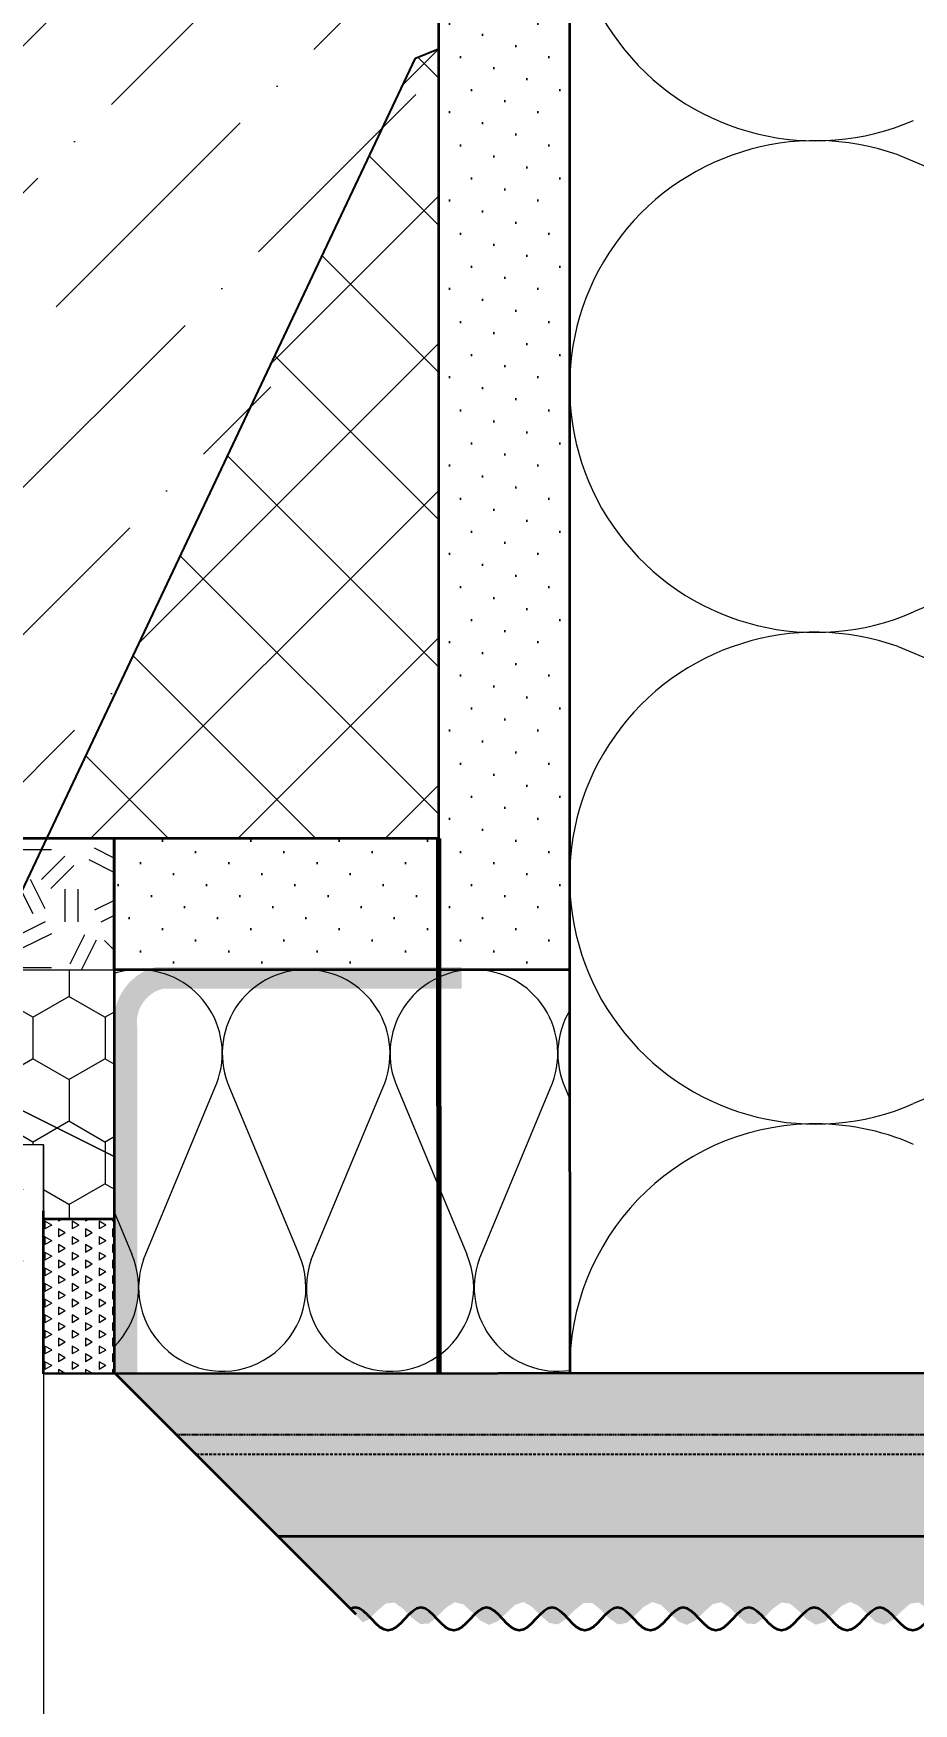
# Model space of a CAD drawing. Header units: millimetres. Extents: x -136099598 to 11807193, y 0 to 779331.
# Drawn here: x 730851 to 732404, y 209261 to 212207 of the extents above; entities that cross this region are included whole.
import ezdxf
from ezdxf import colors
from ezdxf.entities.mleader import LeaderData, LeaderLine
from ezdxf.math import Vec2, Vec3

# ---------------------------------------------------------------- set-up
doc = ezdxf.new("R2010")
doc.units = ezdxf.units.MM
doc.header["$MEASUREMENT"] = 0
doc.linetypes.add('DASHED', pattern=[19.049999999999997, 12.7, -6.35])
doc.layers.get('0').update_dxf_attribs({"color": 250, "lineweight": 9})
doc.layers.get('Defpoints').update_dxf_attribs({"color": 8})
for name, color, linetype in [('!!_для разрезов', 7, 'Continuous'), ('_Пунктир', 6, 'DASHED'), ('Тонкая', 7, 'Continuous')]:
    doc.layers.add(name, color=color, linetype=linetype)
for name, color, linetype, lineweight in [('_Линии для надписей', 5, 'Continuous', 9), ('_Штриховки', 250, 'Continuous', 13), ('_Штриховки_точка', 5, 'Continuous', 30), ('АР_Отметки', 250, 'Continuous', 15), ('Рисунок', 6, 'Continuous', 35)]:
    doc.layers.add(name, color=color, linetype=linetype, lineweight=lineweight)
doc.styles.add('ISOCPEUR', font='isocpeur.ttf', dxfattribs={"width": 0.7})

# ---------------------------------------------------------------- blocks, each defined once
blk = doc.blocks.new('_DotSmall')
at = {"color": 0, "linetype": 'ByBlock', "const_width": 0.5}
blk.add_lwpolyline([(-0.0625, 0, 1), (0.0625, 0, 1)], format="xyb", close=True, dxfattribs=at)
blk = doc.blocks.new('утеплитель')
at = {"layer": '_Штриховки'}
for p, q in [((-25.97458900007587, 14.5620322346191), (-10.60166635225869, 8.162384554609844)), ((-10.58586496633802, 6.838497686065239), (-25.50526861798312, 0.6238394471720312))]:
    blk.add_line(p, q, dxfattribs=at)
for centre, radius, start, end in [((-28.49999999999955, 7.500000000094474), 7.5, 70.32274650999634, 293.5342702555363), ((-7.521493449437685, 15.02430771533432), 7.52153272777299, 245.825691724005, 359.8148340281726), ((-7.499999495507836, 0.002750887365209564), 7.5, 359.9789847687933, 114.2958742601428)]:
    blk.add_arc(centre, radius, start, end, dxfattribs=at)

msp = doc.modelspace()

# ---------------------------------------------------------------- hatches: boundary and pattern name
at = {"layer": '!!_для разрезов', "linetype": 'Continuous', "lineweight": 18}
h = msp.add_hatch(dxfattribs=at)
h.set_pattern_fill('ANSI37', color=251, scale=57.8331701696391)
h.set_pattern_definition([(44.99999999999999, (-102546.4897565894, 132692.1246603124), (-129.8391701041838, 129.8391701041838), []), (135, (-102546.4897565894, 132692.1246603124), (-129.8391701041839, -129.8391701041838), [])])
h.paths.add_polyline_path([(730874.7846958019, 210786.7098110981), (731525.3359284062, 212163.1392611357), (731565.8191475249, 212179.3325487831), (731565.8191475249, 210786.7098110981)])
at = {"ltscale": 100}
h = msp.add_hatch(dxfattribs=at)
h.set_pattern_fill('HONEY', color=256, scale=23.13326806785564, angle=270, style=0)
h.set_pattern_definition([(270, (3836507.613060115, 2311564.631555776), (-63.60792787741789, -110.1721891731625), [73.44812611544162, -146.8962522308832]), (150, (3836507.613060115, 2311564.631555776), (-63.6079506757947, 110.1721760105135), [73.44812611544165, -146.8962522308833]), (210, (3836507.613060115, 2311564.631555776), (-127.2158785532126, -1.31626489917398e-05), [-146.8962522308833, 73.44812611544164])])
h.paths.add_polyline_path([(730993.8277942856, 210555.3771304197), (730993.8277942856, 210225.6124372593), (730726.2965923052, 210359.5147331657, 0.5576704513889396), (730716.5511728103, 210375.290360334, 1.793173723821583), (730726.2965923052, 210359.5147331654), (730993.8277942856, 210225.612437259), (730993.8277942856, 210115.4251504061), (730869.2553755345, 210115.4251504061), (730869.2553755345, 210246.2396238372), (730734.9569884285, 210246.2396238372), (730734.9569884285, 210209.4925070284), (730833.5832321022, 210209.4925070284), (730833.5832321001, 210038.6688990819), (730563.632209132, 210038.6688990822), (730563.632209134, 210209.4925070289), (730632.7235185165, 210209.4925070284), (730632.7235185165, 210246.2396238383), (730459.9152212616, 210246.2396238378), (730459.9152212616, 210209.4925070289), (730531.1548616332, 210209.4925070289), (730531.1548616332, 210038.6688990822), (730516.2091261519, 210038.6688990819), (730294.1367061974, 210207.4454411574), (730294.1367061974, 210555.3771304194)])
msp.add_hatch(color=256).paths.add_polyline_path([(731034.7998496438, 210451.839055122), (731034.7998496438, 209842.4170611449), (730994.4383121037, 209842.4170611449), (730994.4383121037, 210110.8500996712), (730994.4383120993, 210454.142454803, -0.3762167090353287), (731068.0700482294, 210560.3683381369), (731607.1053749677, 210560.3683381369), (731607.1053749677, 210521.6684349286), (731079.6038331224, 210521.6684349286, 0.3911648548225131)])
at = {"layer": '_Штриховки'}
h = msp.add_hatch(dxfattribs=at)
h.set_pattern_fill('ANSI36', color=256, scale=57.8331701696391, angle=90, style=0)
h.set_pattern_definition([(225, (742544.4551627224, 312966.1401426559), (-357.0577177865056, -97.37937757813788), [459.0507882215102, -91.81015764430201, 0, -91.81015764430201])])
h.paths.add_polyline_path([(727886.3988712018, 211088.8508101828), (727886.3988712018, 212696.8081285732), (728178.8145040638, 212696.8081285732), (727593.9832383356, 212929.9405601445), (727886.3988712018, 212929.9405601445), (727886.3988712018, 217350.8267686598), (727043.6597176851, 217350.8267686598), (727043.6597176808, 211212.4501980652)])
h.paths.add_polyline_path([(728245.0312343133, 212696.8081285732), (728245.0312343133, 211036.2523989542), (729946.4903827752, 210786.7098110981), (730874.7846958019, 210786.7098110981), (731565.8191475249, 212179.3325487831), (731565.8191475355, 213399.4891977951), (730032.7915546445, 213399.4891977951), (729946.042152584, 213486.2385998796), (730032.7915546637, 213572.9880019641), (731565.8191475355, 213572.9880019641), (731565.8191475355, 219166.4270603726), (728245.0312343133, 219166.4270603726), (728245.0312343133, 212929.9405601445), (727952.6156014471, 212929.9405601445), (728537.4468671753, 212696.8081285732)])
h = msp.add_hatch(dxfattribs=at)
h.set_pattern_fill('GEOL2', color=256, scale=231.3326806785564, angle=90, style=0, pattern_type=2)
h.set_pattern_definition([(270, (695535.6955830411, 231285.9768209445), (-231.3326806785564, -231.3326806785563), [57.83317016963908, -173.4995105089172]), (270, (695512.5623149909, 231285.9768209445), (-231.3326806785564, -231.3326806785563), [57.83317016963908, -173.4995105089172]), (180, (695489.4290469046, 231147.1772125373), (-231.3326806785564, 231.3326806785563), [57.8331701696391, -173.4995105089173]), (180, (695489.4290469046, 231124.0439444685), (-231.3326806785564, 231.3326806785563), [57.8331701696391, -173.4995105089173]), (225, (695512.5623149909, 231112.4773104355), (-231.3326806829574, -1.151851331320359e-14), [57.83317016963906, -269.3206441797905]), (225, (695528.7556026382, 231096.2840227881), (-231.3326806829574, -1.151851331320359e-14), [57.83317016963906, -269.3206441797905]), (135, (695408.4626086673, 231170.3104806053), (-1.15185133132036e-14, 231.3326806829573), [57.83317016963908, -269.3206441797906]), (135, (695392.26932102, 231154.1171929578), (-1.15185133132036e-14, 231.3326806829573), [57.83317016963908, -269.3206441797906]), (243.4349488, (695408.4626086673, 231112.4773104355), (-9.254800312412962e-08, -231.3326806785781), [57.83317016963887, -459.4424291292455]), (243.4349488, (695429.2825499456, 231103.2240032073), (-9.254800312412962e-08, -231.3326806785781), [57.83317016963887, -459.4424291292455]), (243.4349488, (695315.9295363966, 231205.0103827071), (-9.254800312412962e-08, -231.3326806785781), [57.83317016963887, -459.4424291292455]), (243.4349488, (695336.749477675, 231195.7570754799), (-9.254800312412962e-08, -231.3326806785781), [57.83317016963887, -459.4424291292455]), (206.56505118, (695477.862412871, 231228.143650775), (-231.3326806785781, -1.179764019254149e-08), [57.83317016963896, -459.4424291292463]), (206.56505118, (695489.4290469046, 231207.3237095138), (-231.3326806785781, -1.179764019254149e-08), [57.83317016963896, -459.4424291292463]), (206.56505118, (695396.8959746509, 231253.5902456496), (-231.3326806785781, -1.179764019254149e-08), [57.83317016963896, -459.4424291292463]), (206.56505118, (695385.3293406173, 231274.4101869107), (-231.3326806785781, -1.179764019254149e-08), [57.83317016963896, -459.4424291292463]), (153.4349488, (695376.0760333725, 231080.0907351407), (-231.3326806785781, 9.254808017339008e-08), [57.83317016963905, -459.4424291292471]), (153.4349488, (695385.3293406173, 231100.9106764017), (-231.3326806785781, 9.254808017339008e-08), [57.83317016963905, -459.4424291292471]), (116.56505118, (695477.862412871, 231251.2769188427), (-1.179771724180202e-08, 231.332680678578), [57.83317016963908, -459.4424291292472]), (116.56505118, (695457.0424716288, 231242.0236116156), (-1.179771724180202e-08, 231.332680678578), [57.83317016963908, -459.4424291292472])])
h.paths.add_polyline_path([(729607.9776393811, 210786.7098110981), (729607.9776393811, 210555.3771155882), (730993.8277942835, 210555.3771155882), (730993.8277942835, 210786.7098110981)])
h = msp.add_hatch(dxfattribs=at)
h.set_pattern_fill('TRIANG', color=256, scale=2.891658508481955, angle=90, style=0)
h.set_pattern_definition([(209.9999999999997, (785745.5745006221, 327603.4670685053), (-23.85297580382881, 13.77151871065195), [13.7715236466453, -13.7715236466453]), (150, (785745.5745006221, 327603.4670685053), (-2.849797099471591e-06, 27.54304235729726), [13.7715236466453, -13.7715236466453]), (270, (785733.6479996914, 327610.3528303299), (-23.85297295403171, -13.7715236466453), [13.7715236466453, -13.7715236466453])])
h.paths.add_polyline_path([(730869.2553755345, 210090.4567845211), (730869.2553755345, 210115.4251504056), (730993.8277942813, 210115.4251504061), (730993.8277942835, 209844.9693165694), (730869.2553755303, 209842.3151739892)])
at = {"layer": '_Штриховки_точка'}
h = msp.add_hatch(dxfattribs=at)
h.set_pattern_fill('DOTS', color=0, scale=34.69990210178349, angle=44.99999999999999, style=0)
h.set_pattern_definition([(44.99999999999999, (630005.5004751488, 168399.0225706403), (-19.47587551562758, 58.42762654688272), [0, -55.08609458658125])])
h.paths.add_polyline_path([(731282.9551541611, 209555.8419566969), (730993.8662852624, 209844.9308255938), (733879.1459543209, 209844.9693165694), (733879.1459543209, 213229.3779830485), (733844.4153445531, 213250.7976248688), (733873.8964229218, 213438.4942290889), (733879.1459543209, 213831.0764443961), (733879.1459543209, 214039.5389447614), (733874.8529833409, 214199.6772650421), (733868.5608997705, 214310.4842323244), (733861.4165960845, 214401.8284046805), (733844.364117509, 214582.1867663494), (733827.9594412111, 214601.3434620273), (733879.1459543209, 214601.3434620273), (733879.1459517715, 219166.4270603726), (734168.3118051687, 219166.4270603726), (734168.3118051687, 209555.8034657213)])
h = msp.add_hatch(dxfattribs=at)
h.set_pattern_fill('AR-CONC', color=0, scale=0.8674975525445864, angle=2.571095121417787e-44, style=0)
h.set_pattern_definition([(49.99999999999999, (630005.5004751488, 168399.0225706403), (158.0447544651791, -13.82711769479722), [16.52582837597437, -181.784112135718]), (355, (630005.5004751488, 168399.0225706403), (-30.57306527864589, 165.7411700976762), [13.2206627007795, -145.4272897085745]), (100.451, (630018.6708229937, 168397.8703170154), (127.4722605599985, 151.9132980938176), [14.04478537569685, -154.4926391326653]), (46.1842, (630005.5004751488, 168443.0914463103), (235.1604045200566, -36.47161658491769), [24.78874256396149, -272.6761682035765]), (96.63559999999987, (630025.0971581251, 168440.0521686343), (205.9475923631819, 214.6410641716014), [21.06717806354514, -231.7389586989965]), (351.1840000000001, (630005.5004751488, 168443.0914463103), (205.9479145064, 214.6406841821242), [19.83099405116925, -218.1409345628617]), (21, (630027.5349129968, 168432.0742273916), (131.5255371865366, -88.71508702299452), [16.52582837597437, -181.784112135718]), (326.0000000000001, (630027.5349129968, 168432.0742273916), (53.61310833387499, 159.7826098192771), [13.22066270077949, -145.4272897085743]), (71.4514, (630038.4953108137, 168424.6813264998), (185.1382834157373, 71.0678785661382), [14.04478537569685, -154.4926391326654]), (37.49999999999998, (630005.5004751488, 168399.0225706403), (2.67935576066965, 73.35128927777265), [0, -143.6645346818038, 0, -147.6307334920377, 0, -145.9781506544403]), (7.499999999999998, (630005.5004751488, 168399.0225706403), (57.96589368954551, 86.9064034672285), [0, -84.17155252829598, 0, -140.3593690066087, 0, -55.63695553244696]), (327.5, (629956.3636787782, 168399.0225706403), (117.6245094553248, -4.969671392798725), [0, -55.08609458658126, 0, -171.8686151101334, 0, -228.0564315884464]), (317.5, (629934.3292409471, 168399.0225706403), (128.5017023128038, 22.05741874121328), [0, -71.61192296255564, 0, -114.1383879833963, 0, -161.9531180845489])])
h.paths.add_polyline_path([(731282.9936451378, 209555.8034657213), (734168.3118051687, 209555.8034657213), (734168.3118051687, 219166.4270603726), (734278.6541479682, 219163.5534320596), (734304.9550512361, 214984.8219381329), (734295.4233613352, 214958.7860611503), (734317.9286002341, 214932.7501841668), (734334.5404728375, 214906.7143071831), (734316.7205182654, 214880.6784301996), (734294.9856764236, 214854.642553217), (734306.0662426238, 214828.6066762332), (734330.7537369477, 214802.5707992508), (734327.7191654727, 214776.5349222671), (734302.2494997287, 214750.4990452836), (734296.8919068202, 214724.463168301), (734320.973262944, 214698.4272913172), (734334.1085888887, 214672.3914143345), (734313.586023428, 214646.3555373511), (734294.239202832, 214620.3196603674), (734309.0412905475, 214594.283783385), (734332.4672572702, 214568.2479064012), (734325.1528435206, 214542.2120294186), (734299.8182117161, 214516.1761524351), (734298.8002237256, 214490.1402754514), (734323.8730396053, 214464.104398469), (734333.1075560518, 214438.0685214853), (734310.4670371929, 214412.0326445026), (734294.092466486, 214385.9967675192), (734312.1302073005, 214359.9608905354), (734333.7099889681, 214333.9250135531), (734322.3432753077, 214307.8891365693), (734297.7283348778, 214281.8532595866), (734301.0811643575, 214255.8173826029), (734326.560782488, 214229.7815056194), (734331.6045220592, 214203.7456286368), (734307.430707288, 214177.7097516533), (734294.5683147665, 214151.6738746707), (734315.2658451677, 214125.6379976869), (734334.4147842984, 214099.6021207034), (734319.3576085322, 214073.5662437208), (734296.0470169818, 214047.5303667373), (734303.6675809834, 214021.4944897547), (734328.9693439106, 213995.4586127709), (734329.6666346579, 213969.4227357875), (734304.5441814114, 213943.3868588048), (734295.6083939192, 213917.3509818214), (734318.3810564231, 213891.3151048387), (734334.5153816766, 213865.2792278549), (734316.2629909411, 213839.2433508725), (734294.8414057393, 213813.2074738888), (734306.4923258543, 213787.1715969051), (734331.0315760775, 213761.1357199227), (734327.3610415461, 213735.099842939), (734301.8746073274, 213709.0639659563), (734297.1455561947, 213683.0280889728), (734321.4086933495, 213656.9922119891), (734333.9959292933, 213630.9563350067), (734313.1265702476, 213604.920458023), (734294.1786488823, 213578.8845810403), (734309.4882512761, 213552.8487040569), (734332.6803313391, 213526.8128270731), (734324.7548904711, 213500.7769500907), (734299.4891327701, 213474.7410731059), (734299.112653882, 213448.7051961233), (734324.2816081974, 213422.6693191396), (734332.9171640327, 213396.6334421571), (734310.0154941818, 213370.5975651734), (734294.1243051388, 213344.56168819), (734312.5882095165, 213318.5258112073), (734333.8484619164, 213292.4899342235), (734321.915329148, 213266.4540572412), (734297.4549054145, 213240.4181802574), (734301.442539268, 213214.382303274), (734326.9326532412, 213188.3464262913), (734331.3462336629, 213162.3105493076), (734306.9969104758, 213136.2746723252), (734294.6870014532, 213110.2387953414), (734315.7250528287, 213084.202918359), (734334.4688201114, 213058.1670413753), (734318.9095052875, 213032.1311643916), (734295.8390730268, 213006.0952874089), (734304.0680646186, 212980.0594104255), (734329.2946807954, 212954.0235334428), (734329.3502858952, 212927.9876564594), (734304.1379668259, 212901.9517794756), (734295.8040925973, 212875.9159024929), (734318.8316334973, 212849.8800255095), (734334.4768483122, 212823.8441485268), (734315.8045666222, 212797.8082715434), (734294.7087832883, 212771.7723945596), (734306.9220821864, 212745.736517577), (734331.3005431001, 212719.7006405935), (734326.9964684446, 212693.6647636108), (734301.5058109812, 212667.6288866273), (734297.4084308536, 212641.5930096437), (734321.8408038091, 212615.557132661), (734333.8712683062, 212589.5212556772), (734312.6676608843, 212563.4853786949), (734294.13118398, 212537.4495017111), (734309.9374442776, 212511.4136247277), (734332.883092455, 212485.377747745), (734324.3519290433, 212459.3418707612), (734299.1675906717, 212433.3059937789), (734299.4328685112, 212407.2701167951), (734324.6854160342, 212381.2342398127), (734332.7162114525, 212355.198362829), (734309.5659358186, 212329.1624858453), (734294.16948046, 212303.1266088628), (734313.04700316, 212277.0907318792), (734333.975181096, 212251.0548548967), (734321.4838154195, 212225.018977913), (734297.1904536085, 212198.9831009293), (734301.8102578185, 212172.9472239466), (734327.2983224594, 212146.9113469632), (734331.0788255004, 212120.8754699805), (734306.5665391064, 212094.839592997), (734294.8175839818, 212068.8037160133), (734316.1836111011, 212042.7678390296), (734334.5096613439, 212016.7319620461), (734318.459275286, 211990.6960850635), (734295.6415475111, 211964.66020808), (734304.4734510649, 211938.6243310974), (734329.6123753164, 211912.5884541136), (734329.0262581778, 211886.5525771299), (734303.736618497, 211860.5167001475), (734296.0102463034, 211834.480823164), (734319.2801204072, 211808.4449461814), (734334.4250838084, 211782.4090691976), (734315.3454563774, 211756.3731922139), (734294.5880201394, 211730.3373152315), (734307.3553005372, 211704.3014382478), (734331.5604269451, 211678.2655612653), (734326.6256572022, 211652.2296842816), (734301.1433217011, 211626.193807299), (734297.6803197457, 211600.1579303155), (734322.269383293, 211574.1220533318), (734333.7348169765, 211548.0861763493), (734312.2095064236, 211522.0502993657), (734294.0970191574, 211496.014422383), (734310.3886585031, 211469.9785453996), (734333.0753295646, 211443.9426684158), (734323.9441703013, 211417.9067914334), (734298.8537964702, 211391.8709144497), (734299.7606565426, 211365.835037467), (734325.0842520813, 211339.7991604833), (734332.5049093607, 211313.7632834998), (734309.1185731378, 211287.7274065172), (734294.2277813832, 211261.6915295337), (734313.5063772304, 211235.655652551), (734334.0899354743, 211209.6197755673), (734321.0489451885, 211183.5838985838), (734296.9351905134, 211157.5480216012), (734302.1841089788, 211131.5121446177), (734327.6575790402, 211105.4762676351), (734330.8025086549, 211079.4403906513), (734306.139804248, 211053.4045136679), (734294.9598513005, 211027.3686366852), (734316.6413089889, 211001.3327597017), (734334.5370969657, 210975.296882719), (734318.0071296149, 210949.2610057353), (734295.4546515328, 210923.2251287516), (734304.8835293093, 210897.1892517692), (734329.9222164392, 210871.1533747855), (734328.6947625914, 210845.117497803), (734303.3403474737, 210819.0816208193), (734296.226644024, 210793.0457438356), (734319.7263060678, 210767.0098668532), (734334.3602992208, 210740.9739898695), (734314.8858712746, 210714.938112887), (734294.4793272885, 210688.9022359023), (734307.7917698531, 210662.8663589196), (734331.8110165313, 210636.8304819362), (734326.2488189003, 210610.7946049535), (734300.7873505747, 210584.75872797), (734297.9610118025, 210558.7228509863), (734322.6942207497, 210532.6869740047), (734333.5867863918, 210506.6510970199), (734311.7523178998, 210480.6152200375), (734294.0763654977, 210454.5793430538), (734310.8416828797, 210428.5434660714), (734333.2568316525, 210402.5075890888), (734323.5318253138, 210376.4717121018), (734298.5479612151, 210350.4358351181), (734300.09580691, 210324.3999581444), (734325.4779052555, 210298.3640811681), (734332.2834688404, 210272.3282041576), (734308.6736173417, 210246.2923271386), (734294.2989968441, 210220.2564502196), (734313.9661202623, 210194.2205733953), (734334.1925138836, 210168.184696294), (734320.6109307166, 210142.1488187083), (734296.6893281951, 210116.1129417949), (734302.56387832, 210090.077066834), (734328.0102068353, 210064.0411906769), (734330.517502157, 210038.005307621), (734305.7169379456, 210011.9694246348), (734295.1135788471, 209985.9335636189), (734317.0978589498, 209959.8977157528), (734334.5509141656, 209933.8618041946), (734317.5535327035, 209907.8258091478), (734295.278743888, 209881.7899810542), (734305.2973277259, 209855.7545243838), (734330.2231066376, 209829.7187056296), (734328.3580159452, 209803.6814903481), (734302.953310247, 209777.6447158612), (734296.4488369294, 209751.6126254125), (734320.1547758474, 209725.5818226397), (734334.2873295178, 209699.5367709247), (734314.4789178679, 209673.4785573979), (734294.3986947124, 209647.45985528), (734308.0638253795, 209621.5087648436), (734331.9095483408, 209595.4613654077), (734326.3413088296, 209569.1396638568), (734301.1529341491, 209542.9928800347), (734297.1024451156, 209517.8189124995), (734320.1726115152, 209492.6134639782), (734335.4113315617, 209464.2979945493), (734322.0639705628, 209434.1976587874), (734294.0694340524, 209413.1442637257), (734278.9038691459, 209428.6824546101), (734263.7383042563, 209439.239119998), (734248.5727393668, 209436.901246378), (734233.4071744602, 209423.7719693559), (734218.2416095707, 209408.4984187782), (734203.0760446641, 209399.8405332672), (734187.9104797576, 209404.7745484605), (734172.7449148512, 209418.9684810448), (734157.5793499615, 209433.6725476139), (734142.413785055, 209440.126935151), (734127.2482201655, 209432.8091237506), (734112.082655259, 209417.8553793097), (734096.9170903693, 209404.0256404548), (734081.7515254628, 209400.0480767908), (734066.5859605733, 209409.4549959166), (734051.4203956667, 209424.8637085116), (734036.2548307793, 209437.5142759485), (734021.0892658727, 209438.8452699216), (734005.9237009832, 209427.6540867752), (733990.7581360766, 209412.0952497318), (733975.5925711871, 209400.9286974167), (733960.4270062805, 209402.3002836408), (733945.261441391, 209414.9708871027), (733930.0958764844, 209430.3750048918), (733914.9303115949, 209439.7526983797), (733899.7647466883, 209435.7362567607), (733884.5991817988, 209421.8910766854), (733869.4336168922, 209406.9465218557), (733854.2680519857, 209399.6625308981), (733839.1024870791, 209406.1523678039), (733823.9369221895, 209420.8672807882), (733808.7713573, 209435.0474289539), (733793.6057923934, 209439.9436048514), (733778.4402275039, 209431.2548369016), (733763.2746625973, 209415.9750347138), (733748.1090977078, 209402.8641369154), (733732.9435328012, 209400.566435028), (733717.7779679139, 209411.1493880502), (733702.6124030073, 209426.6892357371), (733687.4468381178, 209438.4260394645), (733672.2812732112, 209438.0282459658), (733657.1157083217, 209425.855951577), (733641.9501434151, 209410.3609020938), (733626.7845785256, 209400.3030361437), (733611.619013619, 209403.3796110925), (733596.4534487125, 209416.8364031448), (733581.2878838229, 209431.9818107184), (733566.1223189165, 209440.0558951898), (733550.9567540099, 209434.4309880317), (733535.7911891204, 209419.9945420213), (733520.6256242138, 209405.5036200602), (733505.4600593243, 209399.7162343287), (733490.2944944177, 209407.6472155889), (733475.1289295282, 209422.758471854), (733459.9633646216, 209436.2900644981), (733444.7977997321, 209439.541859664), (733429.6322348255, 209429.6067722828), (733414.466669936, 209414.1255494659), (733399.3011050294, 209401.858129844), (733384.1355401399, 209401.2799574845), (733368.9699752524, 209412.9143072839), (733353.8044103459, 209428.4606529458), (733338.6388454563, 209439.1590558433), (733323.4732805497, 209437.0393084622), (733308.3077156602, 209424.0105399503), (733293.1421507536, 209408.7039151464), (733277.9765858471, 209399.8793726775), (733262.8110209405, 209404.6076014226), (733247.645456051, 209418.7259449452), (733232.4798911444, 209433.4880051868), (733217.3143262549, 209440.1338661505), (733202.1487613483, 209433.0003070964), (733186.9831964588, 209418.0972322688), (733171.8176315522, 209404.1845802939), (733156.6520666627, 209399.9966386839), (733141.4865017562, 209409.2442249108), (733126.3209368666, 209424.6271873381), (733111.15537196, 209437.385587343), (733095.9898070705, 209438.9365664906), (733080.824242164, 209427.8797967967), (733065.6586772766, 209412.321790472), (733050.49311237, 209401.0224861433), (733035.3275474805, 209402.1737772545), (733020.161982574, 209414.7348867132), (733004.9964176844, 209430.1630932313), (732989.8308527778, 209439.6984581813), (732974.6652878714, 209435.8933243162), (732959.4997229818, 209422.1327187977), (732944.3341580753, 209407.1391557922), (732929.1685931687, 209399.6725739252), (732914.0030282792, 209405.9693877251), (732898.8374633896, 209420.6246455986), (732883.6718984831, 209434.8787213893), (732868.5063335935, 209439.9795304138), (732853.340768687, 209431.4590808578), (732838.1752037974, 209416.2140143334), (732823.0096388909, 209403.0042694637), (732807.8440740013, 209400.4889747882), (732792.6785090948, 209410.9285288625), (732777.5129442052, 209426.4585603348), (732762.3473792986, 209438.3191305792), (732747.1818144112, 209438.1425922396), (732732.0162495046, 209426.0887773513), (732716.8506846151, 209410.5786246354), (732701.6851197085, 209400.3720727184), (732686.519554802, 209403.2330274326), (732671.3539899124, 209416.5962594321), (732656.1884250059, 209431.781689687), (732641.0228600993, 209440.0293795703), (732625.8572952098, 209434.6051604322), (732610.6917303032, 209420.2373550262), (732595.5261654137, 209405.6814909379), (732580.3606005071, 209399.6964257254), (732565.1950356176, 209407.4501030953), (732550.029470711, 209422.5176382023), (732534.8639058216, 209436.1390924215), (732519.6983409149, 209439.6048791627), (732504.5327760254, 209429.8221762239), (732489.3672111189, 209414.3597551191), (732474.2016462294, 209401.9775544739), (732459.0360813397, 209401.1783757375), (732443.8705164333, 209412.6852605405), (732428.7049515458, 209428.2377239393), (732413.5393866394, 209439.0758273061), (732398.3738217327, 209437.1748038135), (732383.2082568432, 209424.2485808495), (732368.0426919367, 209408.9109188617), (732352.8771270302, 209399.9217564759), (732337.7115621406, 209404.442841115), (732322.5459972341, 209418.4835585358), (732307.3804323445, 209433.3015754087), (732292.214867438, 209440.1369533809), (732277.0493025484, 209433.1896837144), (732261.8837376419, 209418.3393155411), (732246.7181727523, 209404.3457874877), (732231.5526078457, 209399.9486643405), (732216.3870429562, 209409.0348806273), (732201.2214780496, 209424.3900558487), (732186.0559131601, 209437.2542513785), (732170.8903482535, 209439.0247792998), (732155.724783364, 209428.1044600986), (732140.5592184574, 209412.5493215323), (732125.3936535679, 209401.1193022295), (732110.2280886613, 209402.0499746263), (732095.0625237718, 209414.4995530399), (732079.8969588652, 209429.9498112446), (732064.7313939587, 209439.6408106164), (732049.5658290712, 209436.0480681195), (732034.4002641647, 209422.3740741979), (732019.2346992751, 209407.3335400569), (732004.0691343686, 209399.6864043207), (731988.903569479, 209405.788351395), (731973.7380045725, 209420.3819171193), (731958.5724396829, 209434.7078834933), (731943.4068747764, 209440.0118551897), (731928.2413098869, 209431.661761069), (731913.0757449802, 209416.4534672464), (731897.9101800907, 209403.1469123458), (731882.7446151843, 209400.4147353299), (731867.5790502947, 209410.7088534165), (731852.4134853882, 209426.2270316331), (731837.2479204986, 209438.209331357), (731822.082355592, 209438.2540977343), (731806.9167907025, 209426.3207993853), (731791.751225796, 209410.7975804777), (731776.5856608894, 209400.444379635), (731761.4200959828, 209403.0889045488), (731746.2545310955, 209416.3565394552), (731731.088966189, 209431.5799553489), (731715.9234012994, 209439.9992136053), (731700.7578363928, 209434.7772520606), (731685.5922715033, 209420.4801243014), (731670.4267065967, 209405.8613551244), (731655.2611417072, 209399.6803549308), (731640.0955768006, 209407.2546913696), (731624.9300119111, 209422.2764682773), (731609.7644470045, 209435.985747032), (731594.598882115, 209439.6645408559), (731579.4333172084, 209430.0362594012), (731564.2677523189, 209414.5946770472), (731549.1021874293, 209402.0997324198), (731533.9366225228, 209401.0797717902), (731518.7710576332, 209412.4571545576), (731503.6054927267, 209428.0136986527), (731488.4399278201, 209438.9894654492), (731473.2743629306, 209437.3077013668), (731458.108798024, 209424.486060992), (731442.9432331175, 209409.1193988603), (731432.4644298425, 209404.4296793588)])
h = msp.add_hatch(dxfattribs=at)
h.set_pattern_fill('DOTS', color=0, scale=34.69990210178346, angle=135, style=0)
h.set_pattern_definition([(225, (784968.7659794802, 313050.1232598693), (-58.42762654688273, 19.47587551562756), [0, -55.08609458658119])])
h.paths.add_polyline_path([(731565.8191475355, 213828.6113204536), (731797.1518282134, 213828.6109672839), (731797.1518282134, 210555.3771304197), (730993.8277942835, 210555.3771304197), (730993.8277942835, 210786.7098110981), (731565.8191475355, 210786.7098110981)])

# ---------------------------------------------------------------- linework, layer by layer
at = {"layer": '!!_для разрезов', "color": 251, "linetype": 'Continuous', "lineweight": 18, "elevation": -1.338492306646507e-10}
msp.add_lwpolyline([(729946.4903827752, 210786.7098110981), (730714.5647215712, 210785.2541140401), (730874.7846958019, 210786.7098110981), (731525.3359284062, 212163.1392611354), (731565.8191475249, 212179.3325487828), (731565.8191475249, 210786.7098110981), (729946.4903827752, 210786.7098110981)], dxfattribs=at)
for q in [(730734.9569884285, 210246.2396238378), (730869.2553755345, 209114.8404670714)]:
    msp.add_line((730869.2553755345, 210246.2396238372), q)
at = {"lineweight": 30}
msp.add_line((730993.8277942835, 210115.4251504061), (730869.2553755345, 210115.4251504061), dxfattribs=at)
at = {"color": 7, "elevation": -1.338492306646507e-10}
msp.add_lwpolyline([(730294.1367061974, 210555.3771304194), (730993.8277942835, 210555.3771304194), (730993.8277942856, 210225.6124372587), (730726.2965923052, 210359.5147331657, 0.5576704513889394)], format="xyb", dxfattribs=at)
msp.add_lwpolyline([(730726.2965923052, 210359.5147331657), (730993.8277942856, 210225.6124372587), (730993.8277942856, 210094.3153507531), (730993.8277942835, 210115.4251504061), (730869.2553755345, 210115.4251504061), (730869.2553755345, 210246.2396238372), (730734.9569884285, 210246.2396238372)], dxfattribs=at)
at = {"const_width": 1.734995105089173, "elevation": -1.338492306646507e-10}
msp.add_lwpolyline([(730869.2553755345, 209114.8404670714), (730869.2553755345, 210246.2396238372), (730734.9569884285, 210246.2396238372)], dxfattribs=at)
at = {"layer": '_Линии для надписей', "elevation": -1.338492306646507e-10}
msp.add_lwpolyline([(729607.9776393811, 210786.7098110981), (729607.9776393811, 210555.3771155882), (730993.8277942835, 210555.3771155882), (730993.8277942835, 210786.7098110981)], close=True, dxfattribs=at)
at = {"layer": '_Пунктир', "ltscale": 0.15}
msp.add_line((733993.5076929174, 209734.9290662432), (731103.8680446064, 209734.9290662432), dxfattribs=at)
at = {"layer": '_Пунктир', "ltscale": 0.4}
msp.add_line((733993.5076929174, 209700.3863911452), (731138.4107197085, 209700.3863911452), dxfattribs=at)
at = {"layer": '_Штриховки'}
for p, q in [((731637.5969512907, 210044.331131107), (731763.5090241968, 210346.7909935858)), ((731789.5562924608, 210347.1018833965), (731797.3519897779, 210328.3869113798)), ((730993.8277942835, 210128.0932399473), (731024.8724623544, 210053.5649366411))]:
    msp.add_line(p, q, dxfattribs=at)
for centre, radius, start, end in [((732230.9006044862, 212451.13407276), 433.7487762722932, 70.32274649063534, 293.534270233959), ((731037.092283178, 210407.8158066582), 147.5613336878341, 89.97898471474211, 107.0494321037152), ((731628.5017530955, 210407.3929164566), 147.9849867582501, 335.8256916983485, 89.81483400967151), ((731924.0485477098, 210407.8158066575), 147.5613336878342, 149.2636310902419, 204.2958742453211), ((732230.9006044862, 209849.5959701852), 433.7487762722932, 91.55187468967907, 180.8536952948455), ((732230.9006044862, 209849.5959701852), 433.7487762722932, 66.46572976604104, 91.55187468967907), ((730889.5850727712, 209994.6440624066), 147.5613336878341, 314.9457189836796, 23.53427023681948), ((731776.541337301, 209994.6440624058), 147.5613336878342, 160.3227465286619, 278.2734444361025)]:
    msp.add_arc(centre, radius, start, end, dxfattribs=at)
at = {"layer": 'Defpoints', "color": 6, "lineweight": 70, "ltscale": 100}
msp.add_line((731565.8191475249, 210786.7098110981), (731566.6513790432, 209842.9301426666), dxfattribs=at)
at = {"layer": 'Рисунок'}
for p, q in [((731565.8191475355, 213399.4888446251), (731565.8191475355, 210541.6000698477)), ((731797.1518282134, 212234.3164832933), (731797.1518282134, 210555.3771304194)), ((731565.8191475249, 210786.7098110981), (728245.0312343133, 210786.7098110981)), ((730993.8277942835, 210786.7098110981), (730993.8277942835, 209844.9693165692)), ((730993.8277942835, 210555.3771155882), (730993.8277942835, 210786.7098110981)), ((731797.1518282134, 210555.3771304194), (730993.8277942835, 210555.3771304194)), ((731797.1518282134, 210555.3771304194), (731797.1518282134, 210555.3771304194)), ((731797.1518282134, 210555.3771304194), (731797.7798892324, 209843.1339534044)), ((730869.2553755345, 209842.3151739892), (730869.2553755345, 210130.0923132824)), ((730993.8277942835, 210115.4251504061), (730869.2553755345, 210115.4251504061)), ((733879.1459543209, 209844.9693165692), (730869.2553755303, 209842.3151739892)), ((730993.8277942835, 209844.9693165692), (731419.9730620878, 209418.8240487726)), ((734168.3118051687, 209555.803465721), (731282.9936451314, 209555.803465721))]:
    msp.add_line(p, q, dxfattribs=at)
msp.add_open_spline([(734169.0352810008, 209411.4386367429), (734158.5822294469, 209400.6925731796), (734128.3280871825, 209368.2969709829), (734079.727683282, 209470.3359465873), (734021.7812132344, 209349.1311421105), (733963.9784016764, 209470.5151913428), (733906.1370969426, 209349.0831136201), (733848.3061064223, 209470.528060514), (733790.4723522168, 209349.0796653228), (733732.6393385391, 209470.5289844987), (733674.8061264377, 209349.0794177502), (733616.972967503, 209470.5290508214), (733559.1397943231, 209349.0793999801), (733501.3066249597, 209470.5290555956), (733443.4734545753, 209349.0793987047), (733385.6402844626, 209470.529055923), (733327.8071142777, 209349.0793986012), (733269.973944112, 209470.5290559575), (733212.140773942, 209349.0793986012), (733154.307603772, 209470.5290559575), (733096.474433602, 209349.0793986012), (733038.6412634341, 209470.5290559575), (732980.808093264, 209349.0793986012), (732922.974923094, 209470.5290559575), (732865.1417529241, 209349.0793986012), (732807.3085827541, 209470.5290559575), (732749.475412584, 209349.0793986012), (732691.6422424162, 209470.5290559575), (732633.8090722461, 209349.0793986015), (732575.9759020761, 209470.5290559575), (732518.1427319061, 209349.0793986015), (732460.3095617361, 209470.5290559575), (732402.4763915661, 209349.0793986015), (732344.6432213982, 209470.5290559575), (732286.8100512282, 209349.0793986015), (732228.9768810582, 209470.5290559575), (732171.1437108882, 209349.0793986015), (732113.3105407183, 209470.5290559575), (732055.4773705482, 209349.0793986015), (731997.6442003803, 209470.5290559575), (731939.8110302102, 209349.0793986015), (731881.9778600403, 209470.5290559575), (731824.1446898703, 209349.0793986015), (731766.3115197003, 209470.5290559575), (731708.4783495325, 209349.0793986015), (731650.6451793624, 209470.5290559575), (731592.8120091924, 209349.0793986015), (731534.9788390223, 209470.5290559575), (731477.1456688524, 209349.0793986015), (731435.82375931, 209435.8554086401), (731413.7795731581, 209429.2121302998), (731411.013110395, 209427.7840004651)], degree=3, knots=[3.00325970649609, 3.00325970649609, 3.00325970649609, 3.00325970649609, 3.661966684720189, 4.882622246293586, 6.103277807866982, 7.323933369440379, 8.544588931013775, 9.765244492587172, 10.98590005416057, 12.20655561573396, 13.42721117730736, 14.64786673888076, 15.86852230045415, 17.08917786202755, 18.30983342360095, 19.53048898517434, 20.75114454674774, 21.97180010832113, 23.19245566989453, 24.41311123146792, 25.63376679304132, 26.85442235461471, 28.07507791618811, 29.2957334777615, 30.5163890393349, 31.73704460090829, 32.95770016248169, 34.17835572405508, 35.39901128562848, 36.61966684720187, 37.84032240877526, 39.06097797034866, 40.28163353192205, 41.50228909349545, 42.72294465506884, 43.94360021664224, 45.16425577821563, 46.38491133978903, 47.60556690136242, 48.82622246293582, 50.04687802450921, 51.26753358608261, 52.488189147656, 53.7088447092294, 54.92950027080279, 56.15015583237619, 57.37081139394958, 58.59146695552298, 59.81212251709637, 61.03277807866976, 61.20794908245209, 61.20794908245209, 61.20794908245209, 61.20794908245209], dxfattribs=at)
at = {"layer": 'Тонкая', "ltscale": 100}
for p, q in [((731565.8191475249, 214324.9431620766), (731565.8191475249, 212179.3325487828)), ((731525.3359284062, 212163.1392611354), (731565.8191475249, 212179.3325487828)), ((730756.1547651511, 210535.7138525618), (731525.3359284062, 212163.1392611354))]:
    msp.add_line(p, q, dxfattribs=at)

# ---------------------------------------------------------------- block references
at = {"layer": '_Линии для надписей', "xscale": 57.8331701696391, "yscale": 57.8331701696391, "zscale": 57.8331701696391}
for p in [(733879.1459543209, 211150.2059289574), (733879.1459543209, 210283.0265614312)]:
    msp.add_blockref('утеплитель', p, dxfattribs=at)
at = {"layer": '_Линии для надписей', "xscale": 19.67484449171128, "yscale": 19.67484449171128, "zscale": 19.67484449171128, "rotation": 90}
for p in [(731332.1608272779, 210555.3771304194), (731628.131749135, 210555.3771304194)]:
    msp.add_blockref('утеплитель', p, dxfattribs=at)

# ---------------------------------------------------------------- leaders
at = {"layer": 'АР_Отметки'}
ml = msp.add_multileader_mtext('Standard', dxfattribs=at)
ml.set_content('Л.2', color=256, style='ISOCPEUR')
ml.set_leader_properties(color=256, linetype='Continuous', lineweight=-1)
ml.set_arrow_properties(name='DOTSMALL')
ml.build(insert=Vec2(0, 0))
ml.multileader.update_dxf_attribs({"has_text_frame": 1, "text_left_attachment_type": 4, "text_right_attachment_type": 4, "dogleg_length": 100, "arrow_head_size": 280.8})
ctx = ml.context
ctx.base_point, ctx.char_height, ctx.arrow_head_size, ctx.landing_gap_size, ctx.plane_origin = Vec3(757009.8360340009, 304935.8878450898), 390, 280.8, 78, Vec3(796377.8670744486, 286803.8214562376)
ctx.left_attachment, ctx.right_attachment = 4, 4
notes = []
notes.append((ctx, [(0, (0, 0, 0), (0, 0), (1, 0), 1, [])]))
ctx.mtext.insert, ctx.mtext.width, ctx.mtext.line_spacing_style, ctx.mtext.flow_direction = Vec3(757087.8360340009, 305455.8878450898), 1330.207369077987, 2, 5
for ctx, leaders in notes:
    for number, flags, end, landing, length, lines in leaders:
        leader = LeaderData()
        leader.index, (leader.has_last_leader_line, leader.has_dogleg_vector, leader.attachment_direction) = number, flags
        leader.last_leader_point, leader.dogleg_vector, leader.dogleg_length = Vec3(end), Vec3(landing), length
        for number, points, colour, breaks in lines:
            line = LeaderLine()
            line.index, line.vertices, line.color, line.breaks = number, Vec3.list(points), colors.encode_raw_color(colour), breaks
            leader.lines.append(line)
        ctx.leaders.append(leader)

doc.saveas('drawing.dxf')
